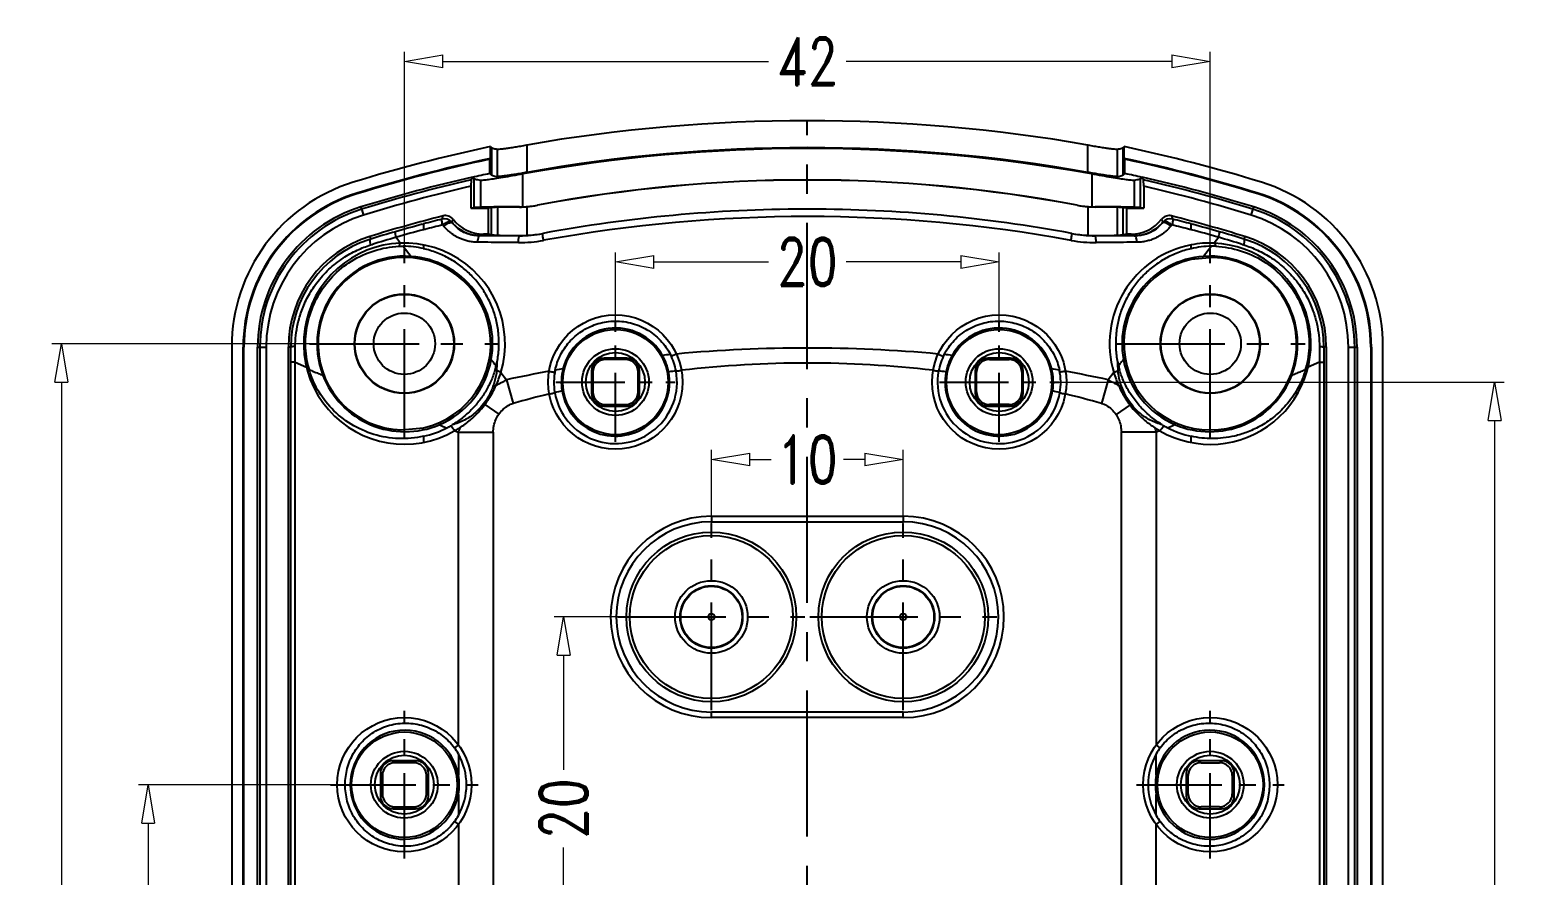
# Model space of a CAD drawing. Header units: millimetres. Extents: x 4688 to 5146, y 1130 to 1448.
# Drawn here: x 4951.2 to 5029.2, y 1354.6 to 1398.7 of the extents above; entities that cross this region are included whole.
import ezdxf

# ---------------------------------------------------------------- set-up
doc = ezdxf.new("R2010")
doc.units = ezdxf.units.MM
doc.header["$MEASUREMENT"] = 0
doc.linetypes.add('CENTER', pattern=[50.8, 31.75, -6.35, 6.35, -6.35])
doc.layers.get('0').update_dxf_attribs({"linetype": 'CONTINUOUS'})
doc.layers.get('Defpoints').update_dxf_attribs({"linetype": 'CONTINUOUS'})
doc.layers.add('dim', color=82, linetype='CONTINUOUS', lineweight=9)
doc.styles.add('ROMAND', font='romand.shx', dxfattribs={"width": 0.75, "bigfont": 'gbcbig.shx'})
doc.dimstyles.new('YanXiu', dxfattribs={"dimtxt": 2.5, "dimasz": 2.2, "dimexe": 1, "dimexo": 0, "dimgap": 0.66, "dimtad": 0, "dimzin": 0, "dimdsep": 46, "dimtxsty": 'ROMAND', "dimblk": 'CLOSEDBLANK', "dimcen": 0, "dimclrd": 3, "dimclre": 3, "dimclrt": 7, "dimadec": 0, "dimazin": 0, "dimtfac": 1, "dimtdec": 4, "dimtofl": 0, "dimtmove": 0, "dimatfit": 3, "dimldrblk": 'CLOSEDBLANK', "dimfxl": 0, "dimtolj": 1, "dimtzin": 0, "dimlwd": 0, "dimlwe": 0, "dimarcsym": 0})

# ---------------------------------------------------------------- blocks, each defined once
blk = doc.blocks.new('_ClosedBlank')
at = {"color": 0, "linetype": 'ByBlock', "lineweight": -2}
for p, q in [((-1, 0.167), (0, 0)), ((-1, 0.167), (-1, -0.167)), ((0, 0), (-1, -0.167))]:
    blk.add_line(p, q, dxfattribs=at)
blk = doc.blocks.new('*D22')
at = {"layer": 'Defpoints', "color": 0}
for p in [(4966.867, 1359.298), (4957.364, 1269.298), (4966.867, 1269.298)]:
    blk.add_point(p, dxfattribs=at)
at = {"layer": 'dim', "color": 3, "lineweight": 5}
for p, q in [((4966.867, 1359.298), (4956.864, 1359.298)), ((4957.364, 1357.298), (4957.364, 1316.316)), ((4957.364, 1271.298), (4957.364, 1312.281)), ((4966.867, 1269.298), (4956.864, 1269.298))]:
    blk.add_line(p, q, dxfattribs=at)
at = {"layer": 'dim', "color": 3, "lineweight": 5, "xscale": 2, "yscale": 2, "zscale": 2}
for p, rotation in [((4957.364, 1359.298), 90), ((4957.364, 1269.298), 270)]:
    blk.add_blockref('_ClosedBlank', p, dxfattribs=dict(at, rotation=rotation))
at = {"layer": 'dim', "color": 7, "insert": (4957.364, 1314.298), "char_height": 2.5, "attachment_point": 5, "rotation": 90, "style": 'ROMAND'}
blk.add_mtext('90', dxfattribs=at)
blk = doc.blocks.new('*D23')
at = {"layer": 'Defpoints', "color": 0}
for p in [(4952.843, 1382.298), (4965.767, 1382.298), (4965.767, 1246.298)]:
    blk.add_point(p, dxfattribs=at)
at = {"layer": 'dim', "color": 3, "lineweight": 5}
for p, q in [((4965.767, 1382.298), (4952.343, 1382.298)), ((4952.843, 1380.298), (4952.843, 1317.075)), ((4952.843, 1248.298), (4952.843, 1311.522)), ((4965.767, 1246.298), (4952.343, 1246.298))]:
    blk.add_line(p, q, dxfattribs=at)
at = {"layer": 'dim', "color": 3, "lineweight": 5, "xscale": 2, "yscale": 2, "zscale": 2}
for p, rotation in [((4952.843, 1382.298), 90), ((4952.843, 1246.298), 270)]:
    blk.add_blockref('_ClosedBlank', p, dxfattribs=dict(at, rotation=rotation))
at = {"layer": 'dim', "color": 7, "insert": (4952.843, 1314.298), "char_height": 2.5, "attachment_point": 5, "rotation": 90, "style": 'ROMAND'}
blk.add_mtext('136', dxfattribs=at)
blk = doc.blocks.new('*D24')
at = {"layer": 'Defpoints', "color": 0}
for p in [(5004.822, 1380.291), (5004.736, 1248.298), (5027.535, 1248.298)]:
    blk.add_point(p, dxfattribs=at)
at = {"layer": 'dim', "color": 3, "lineweight": 5}
for p, q in [((5004.822, 1380.291), (5028.035, 1380.291)), ((5027.535, 1378.291), (5027.535, 1319.304)), ((5027.535, 1250.298), (5027.535, 1309.286)), ((5004.736, 1248.298), (5028.035, 1248.298))]:
    blk.add_line(p, q, dxfattribs=at)
at = {"layer": 'dim', "color": 3, "lineweight": 5, "xscale": 2, "yscale": 2, "zscale": 2}
for p, rotation in [((5027.535, 1380.291), 90), ((5027.535, 1248.298), 270)]:
    blk.add_blockref('_ClosedBlank', p, dxfattribs=dict(at, rotation=rotation))
at = {"layer": 'dim', "color": 7, "insert": (5027.535, 1314.295), "char_height": 2.5, "attachment_point": 5, "rotation": 90, "style": 'ROMAND'}
blk.add_mtext('131.99', dxfattribs=at)
blk = doc.blocks.new('*D26')
at = {"layer": 'Defpoints', "color": 0}
for p in [(4979.017, 1368.048), (4981.85, 1368.048), (4984.638, 1348.048)]:
    blk.add_point(p, dxfattribs=at)
at = {"layer": 'dim', "color": 3, "lineweight": 5}
for p, q in [((4981.85, 1368.048), (4978.518, 1368.048)), ((4979.017, 1366.048), (4979.017, 1360.066)), ((4979.017, 1350.048), (4979.017, 1356.031)), ((4984.638, 1348.048), (4978.518, 1348.048))]:
    blk.add_line(p, q, dxfattribs=at)
at = {"layer": 'dim', "color": 3, "lineweight": 5, "xscale": 2, "yscale": 2, "zscale": 2}
for p, rotation in [((4979.017, 1368.048), 90), ((4979.017, 1348.048), 270)]:
    blk.add_blockref('_ClosedBlank', p, dxfattribs=dict(at, rotation=rotation))
at = {"layer": 'dim', "color": 7, "insert": (4979.017, 1358.048), "char_height": 2.5, "attachment_point": 5, "rotation": 90, "style": 'ROMAND'}
blk.add_mtext('20', dxfattribs=at)
blk = doc.blocks.new('*D27')
at = {"layer": 'Defpoints', "color": 0}
for p in [(4996.717, 1376.261), (4986.717, 1372.916), (4996.717, 1372.916)]:
    blk.add_point(p, dxfattribs=at)
at = {"layer": 'dim', "color": 3, "lineweight": 5}
for p, q in [((4986.717, 1372.916), (4986.717, 1376.761)), ((4988.717, 1376.261), (4989.834, 1376.261)), ((4994.717, 1376.261), (4993.601, 1376.261)), ((4996.717, 1372.916), (4996.717, 1376.761))]:
    blk.add_line(p, q, dxfattribs=at)
at = {"layer": 'dim', "color": 3, "lineweight": 5, "xscale": 2, "yscale": 2, "zscale": 2, "rotation": 180}
blk.add_blockref('_ClosedBlank', (4986.717, 1376.261), dxfattribs=at)
at = {"layer": 'dim', "color": 3, "lineweight": 5, "xscale": 2, "yscale": 2, "zscale": 2}
blk.add_blockref('_ClosedBlank', (4996.717, 1376.261), dxfattribs=at)
at = {"layer": 'dim', "color": 7, "insert": (4991.717, 1376.261), "char_height": 2.5, "attachment_point": 5, "style": 'ROMAND'}
blk.add_mtext('10', dxfattribs=at)
blk = doc.blocks.new('*D28')
at = {"layer": 'Defpoints', "color": 0}
for p in [(5001.716, 1386.562), (4981.719, 1383.398), (5001.716, 1383.398)]:
    blk.add_point(p, dxfattribs=at)
at = {"layer": 'dim', "color": 3, "lineweight": 5}
for p, q in [((4981.719, 1383.398), (4981.719, 1387.062)), ((4983.719, 1386.562), (4989.7, 1386.562)), ((4999.716, 1386.562), (4993.735, 1386.562)), ((5001.716, 1383.398), (5001.716, 1387.062))]:
    blk.add_line(p, q, dxfattribs=at)
at = {"layer": 'dim', "color": 3, "lineweight": 5, "xscale": 2, "yscale": 2, "zscale": 2, "rotation": 180}
blk.add_blockref('_ClosedBlank', (4981.719, 1386.562), dxfattribs=at)
at = {"layer": 'dim', "color": 3, "lineweight": 5, "xscale": 2, "yscale": 2, "zscale": 2}
blk.add_blockref('_ClosedBlank', (5001.716, 1386.562), dxfattribs=at)
at = {"layer": 'dim', "color": 7, "insert": (4991.717, 1386.562), "char_height": 2.5, "attachment_point": 5, "style": 'ROMAND'}
blk.add_mtext('20', dxfattribs=at)
blk = doc.blocks.new('*D29')
at = {"layer": 'Defpoints', "color": 0}
for p in [(5012.717, 1397.024), (4970.717, 1387.248), (5012.717, 1387.248)]:
    blk.add_point(p, dxfattribs=at)
at = {"layer": 'dim', "color": 3, "lineweight": 5}
for p, q in [((4970.717, 1387.248), (4970.717, 1397.523)), ((5012.717, 1387.248), (5012.717, 1397.523)), ((4972.717, 1397.024), (4989.7, 1397.024)), ((5010.717, 1397.024), (4993.735, 1397.024))]:
    blk.add_line(p, q, dxfattribs=at)
at = {"layer": 'dim', "color": 3, "lineweight": 5, "xscale": 2, "yscale": 2, "zscale": 2, "rotation": 180}
blk.add_blockref('_ClosedBlank', (4970.717, 1397.024), dxfattribs=at)
at = {"layer": 'dim', "color": 3, "lineweight": 5, "xscale": 2, "yscale": 2, "zscale": 2}
blk.add_blockref('_ClosedBlank', (5012.717, 1397.024), dxfattribs=at)
at = {"layer": 'dim', "color": 7, "insert": (4991.717, 1397.024), "char_height": 2.5, "attachment_point": 5, "style": 'ROMAND'}
blk.add_mtext('42', dxfattribs=at)

msp = doc.modelspace()

# ---------------------------------------------------------------- linework, layer by layer
at = {"color": 1, "linetype": 'CENTER', "ltscale": 0.24}
msp.add_line((4991.717, 1234.671), (4991.717, 1393.926), dxfattribs=at)
at = {"color": 7, "linetype": 'Continuous'}
for p, q in [((4977.098, 1392.662), (4977.098, 1391.235)), ((5006.336, 1391.235), (5006.336, 1392.662)), ((4975.204, 1391.962), (4975.167, 1391.917)), ((4975.167, 1391.172), (4975.167, 1391.917)), ((4975.204, 1391.962), (4975.204, 1392.576)), ((4975.204, 1392.576), (4975.251, 1392.537)), ((4975.251, 1392.537), (4975.251, 1391.104)), ((4975.577, 1391.017), (4975.577, 1392.449)), ((5007.858, 1392.449), (5007.858, 1391.017)), ((5008.183, 1392.537), (5008.231, 1392.576)), ((5008.183, 1391.104), (5008.183, 1392.537)), ((5008.231, 1391.962), (5008.231, 1392.576)), ((5008.267, 1391.917), (5008.231, 1391.962)), ((5008.267, 1391.172), (5008.267, 1391.917)), ((4975.251, 1391.104), (4975.167, 1391.172)), ((4976.896, 1389.438), (4976.896, 1391.15)), ((5006.539, 1391.15), (5006.539, 1389.438)), ((5008.267, 1391.172), (5008.183, 1391.104)), ((4974.193, 1390.845), (4974.177, 1390.507)), ((4974.177, 1390.507), (4974.177, 1389.359)), ((4974.353, 1389.388), (4974.353, 1390.903)), ((4974.69, 1390.816), (4974.69, 1389.415)), ((5008.745, 1390.816), (5008.745, 1389.415)), ((5009.082, 1389.388), (5009.082, 1390.903)), ((5009.258, 1390.507), (5009.242, 1390.845)), ((5009.258, 1390.507), (5009.258, 1389.359)), ((4968.233, 1390.146), (4968.244, 1390.111)), ((4977.655, 1389.515), (4977.654, 1389.523)), ((5005.779, 1389.515), (5005.781, 1389.523)), ((5015.202, 1390.146), (5015.191, 1390.111)), ((4968.455, 1389.43), (4968.587, 1389.001)), ((4972.68, 1388.798), (4972.736, 1388.966)), ((4974.353, 1389.388), (4974.177, 1389.359)), ((4974.177, 1389.359), (4975.078, 1389.359)), ((4975.251, 1389.388), (4975.078, 1389.359)), ((4975.078, 1389.359), (4975.078, 1388.009)), ((4975.251, 1387.98), (4975.251, 1389.388)), ((4975.577, 1389.413), (4975.577, 1387.955)), ((4976.721, 1389.426), (4976.721, 1389.435)), ((4977.098, 1389.441), (4977.098, 1387.952)), ((5006.336, 1389.441), (5006.336, 1387.952)), ((5006.713, 1389.426), (5006.713, 1389.435)), ((5007.858, 1389.413), (5007.858, 1387.955)), ((5008.183, 1387.98), (5008.183, 1389.388)), ((5008.356, 1389.359), (5008.183, 1389.388)), ((5008.356, 1389.359), (5008.356, 1388.009)), ((5008.356, 1389.359), (5009.258, 1389.359)), ((5009.258, 1389.359), (5009.082, 1389.388)), ((5010.698, 1388.966), (5010.754, 1388.798)), ((5014.847, 1389.001), (5014.98, 1389.43)), ((4971.639, 1388.526), (4971.717, 1388.547)), ((4971.792, 1388.26), (4971.717, 1388.24)), ((4975.078, 1388.009), (4974.838, 1388.009)), ((4975.251, 1387.98), (4975.078, 1388.009)), ((4976.721, 1387.942), (4976.721, 1387.926)), ((4977.929, 1388.051), (4977.931, 1388.038)), ((5005.506, 1388.051), (5005.503, 1388.038)), ((5006.713, 1387.942), (5006.713, 1387.926)), ((5008.356, 1388.009), (5008.183, 1387.98)), ((5008.596, 1388.009), (5008.356, 1388.009)), ((5011.717, 1388.24), (5011.643, 1388.26)), ((5011.717, 1388.547), (5011.795, 1388.526)), ((4968.921, 1387.89), (4968.962, 1387.757)), ((4968.96, 1387.449), (4969.049, 1387.477)), ((4970.281, 1387.849), (4970.328, 1387.863)), ((4970.281, 1387.849), (4970.513, 1387.544)), ((4970.661, 1387.38), (4971.064, 1386.853)), ((4971.717, 1387.452), (4971.717, 1387.254)), ((4976.721, 1387.926), (4974.621, 1387.929)), ((4977.992, 1387.692), (4977.969, 1387.688)), ((5008.814, 1387.929), (5006.713, 1387.926)), ((5011.717, 1387.254), (5011.717, 1387.452)), ((5012.775, 1387.38), (5012.371, 1386.853)), ((5013.155, 1387.849), (5012.922, 1387.544)), ((5013.108, 1387.862), (5013.155, 1387.849)), ((5014.386, 1387.477), (5014.474, 1387.449)), ((5014.514, 1387.89), (5014.472, 1387.757)), ((5012.863, 1386.796), (5011.717, 1386.686)), ((4961.717, 1382.131), (4961.717, 1246.466)), ((4962.317, 1246.475), (4962.317, 1382.122)), ((4962.317, 1382.122), (4962.354, 1382.122)), ((4962.354, 1246.475), (4962.354, 1382.122)), ((4963.067, 1246.475), (4963.067, 1382.122)), ((4963.067, 1382.122), (4963.516, 1382.122)), ((4963.19, 1382.122), (4963.19, 1246.475)), ((4963.516, 1382.122), (4963.516, 1246.475)), ((4964.675, 1246.466), (4964.675, 1382.131)), ((4964.675, 1382.131), (4964.802, 1382.131)), ((4964.803, 1381.328), (4964.802, 1382.131)), ((5018.759, 1382.131), (5018.632, 1382.131)), ((5018.632, 1382.131), (5018.632, 1381.328)), ((5018.759, 1382.131), (5018.759, 1246.466)), ((5019.918, 1246.475), (5019.918, 1382.122)), ((5019.918, 1382.122), (5020.367, 1382.122)), ((5020.245, 1246.475), (5020.245, 1382.122)), ((5020.367, 1382.122), (5020.367, 1246.475)), ((5021.081, 1382.122), (5021.081, 1246.475)), ((5021.117, 1382.122), (5021.081, 1382.122)), ((5021.117, 1382.122), (5021.117, 1246.475)), ((5021.717, 1246.466), (5021.717, 1382.131)), ((4964.803, 1247.269), (4964.803, 1381.328)), ((4965.025, 1381.328), (4964.803, 1381.328)), ((4965.025, 1247.269), (4965.025, 1381.328)), ((4965.025, 1381.328), (4965.611, 1381.076)), ((4965.611, 1381.076), (4965.695, 1381.158)), ((4975.53, 1380.891), (4975.446, 1380.928)), ((4981.132, 1381.548), (4981.204, 1381.476)), ((4982.303, 1381.548), (4981.132, 1381.548)), ((4982.23, 1381.476), (4981.204, 1381.476)), ((4982.303, 1381.548), (4982.23, 1381.476)), ((5001.132, 1381.548), (5001.204, 1381.476)), ((5002.303, 1381.548), (5001.132, 1381.548)), ((5001.204, 1381.476), (5002.23, 1381.476)), ((5002.303, 1381.548), (5002.23, 1381.476)), ((5007.904, 1380.89), (5007.988, 1380.927)), ((5017.823, 1381.076), (5017.74, 1381.158)), ((5018.409, 1381.328), (5017.823, 1381.076)), ((5018.409, 1381.328), (5018.409, 1247.269)), ((5018.409, 1381.328), (5018.632, 1381.328)), ((5018.632, 1381.328), (5018.632, 1247.269)), ((4975.747, 1380.795), (4976.043, 1380.421)), ((4976.043, 1380.421), (4976.388, 1379.186)), ((4980.467, 1380.884), (4980.467, 1379.713)), ((4980.467, 1380.884), (4980.54, 1380.812)), ((4980.54, 1380.812), (4980.54, 1379.785)), ((4982.967, 1380.884), (4982.895, 1380.812)), ((4982.895, 1379.785), (4982.895, 1380.812)), ((4982.967, 1379.713), (4982.967, 1380.884)), ((5000.467, 1380.884), (5000.467, 1379.713)), ((5000.467, 1380.884), (5000.54, 1380.812)), ((5000.54, 1379.785), (5000.54, 1380.812)), ((5002.967, 1380.884), (5002.895, 1380.812)), ((5002.895, 1380.812), (5002.895, 1379.785)), ((5002.967, 1379.713), (5002.967, 1380.884)), ((5007.391, 1380.421), (5007.046, 1379.186)), ((5007.687, 1380.796), (5007.391, 1380.421)), ((4980.467, 1379.713), (4980.54, 1379.785)), ((4982.967, 1379.713), (4982.895, 1379.785)), ((5000.467, 1379.713), (5000.54, 1379.785)), ((5002.967, 1379.713), (5002.895, 1379.785)), ((4974.912, 1379.121), (4975.637, 1378.619)), ((4981.132, 1379.048), (4981.204, 1379.121)), ((4981.132, 1379.048), (4982.303, 1379.048)), ((4981.204, 1379.121), (4982.23, 1379.121)), ((4982.303, 1379.048), (4982.23, 1379.121)), ((5001.132, 1379.048), (5001.204, 1379.121)), ((5001.132, 1379.048), (5002.303, 1379.048)), ((5002.23, 1379.121), (5001.204, 1379.121)), ((5002.303, 1379.048), (5002.23, 1379.121)), ((5008.537, 1379.102), (5007.806, 1378.607)), ((4970.572, 1377.801), (4971.717, 1377.911)), ((4971.717, 1377.47), (4971.717, 1377.145)), ((4973.532, 1361.379), (4973.532, 1377.679)), ((4973.532, 1377.679), (4975.351, 1377.679)), ((4975.351, 1377.678), (4975.351, 1250.918)), ((5008.083, 1250.918), (5008.084, 1377.678)), ((5009.903, 1377.679), (5008.084, 1377.679)), ((5009.903, 1377.679), (5009.903, 1361.379)), ((5011.717, 1377.145), (5011.717, 1377.469)), ((4986.717, 1373.298), (4986.717, 1373.01)), ((4986.717, 1373.298), (4996.717, 1373.298)), ((4996.717, 1373.298), (4996.717, 1373.01)), ((4986.717, 1373.01), (4996.717, 1373.01)), ((4986.717, 1362.798), (4986.717, 1363.087)), ((4996.717, 1363.087), (4986.717, 1363.087)), ((4996.717, 1362.798), (4996.717, 1363.087)), ((4996.717, 1362.798), (4986.717, 1362.798)), ((4973.532, 1361.379), (4973.324, 1361.226)), ((4973.532, 1360.907), (4973.532, 1359.804)), ((5010.11, 1361.226), (5009.903, 1361.379)), ((5009.903, 1359.804), (5009.903, 1360.907)), ((4969.467, 1359.884), (4969.467, 1358.713)), ((4969.467, 1359.884), (4969.57, 1359.781)), ((4970.132, 1360.548), (4970.235, 1360.445)), ((4971.303, 1360.548), (4970.132, 1360.548)), ((4971.2, 1360.445), (4970.235, 1360.445)), ((4971.303, 1360.548), (4971.2, 1360.445)), ((4971.967, 1359.884), (4971.864, 1359.781)), ((4971.967, 1358.713), (4971.967, 1359.884)), ((5011.467, 1359.884), (5011.467, 1358.713)), ((5011.467, 1359.884), (5011.57, 1359.781)), ((5013.303, 1360.548), (5012.132, 1360.548)), ((5012.132, 1360.548), (5012.235, 1360.445)), ((5012.235, 1360.445), (5013.2, 1360.445)), ((5013.303, 1360.548), (5013.2, 1360.445)), ((5013.967, 1359.884), (5013.864, 1359.781)), ((5013.967, 1358.713), (5013.967, 1359.884)), ((4969.57, 1359.781), (4969.57, 1358.816)), ((4971.864, 1358.816), (4971.864, 1359.781)), ((5011.57, 1358.816), (5011.57, 1359.781)), ((5013.864, 1359.781), (5013.864, 1358.816)), ((4969.467, 1358.713), (4969.57, 1358.816)), ((4971.967, 1358.713), (4971.864, 1358.816)), ((4973.532, 1358.792), (4973.532, 1357.69)), ((5009.903, 1357.69), (5009.903, 1358.792)), ((5011.467, 1358.713), (5011.57, 1358.816)), ((5013.967, 1358.713), (5013.864, 1358.816)), ((4970.132, 1358.048), (4970.235, 1358.152)), ((4970.132, 1358.048), (4971.303, 1358.048)), ((4970.235, 1358.152), (4971.2, 1358.152)), ((4971.303, 1358.048), (4971.2, 1358.152)), ((5012.132, 1358.048), (5012.235, 1358.152)), ((5012.132, 1358.048), (5013.303, 1358.048)), ((5013.2, 1358.152), (5012.235, 1358.152)), ((5013.303, 1358.048), (5013.2, 1358.152)), ((4973.324, 1357.371), (4973.532, 1357.218)), ((4973.532, 1357.218), (4973.532, 1271.379)), ((5009.903, 1357.218), (5010.11, 1357.371)), ((5009.903, 1271.379), (5009.903, 1357.218))]:
    msp.add_line(p, q, dxfattribs=at)
at = {"color": 1, "linetype": 'CENTER', "ltscale": 0.18}
for p, q in [((4970.717, 1377.348), (4970.717, 1387.248)), ((5012.717, 1377.348), (5012.717, 1387.248)), ((4965.767, 1382.298), (4975.667, 1382.298)), ((5007.767, 1382.298), (5017.667, 1382.298))]:
    msp.add_line(p, q, dxfattribs=at)
at = {"color": 1, "linetype": 'CENTER', "ltscale": 0.112959}
for p, q in [((4981.719, 1377.185), (4981.719, 1383.398)), ((5001.716, 1377.185), (5001.716, 1383.398)), ((4978.612, 1380.291), (4984.825, 1380.291)), ((4998.609, 1380.291), (5004.822, 1380.291))]:
    msp.add_line(p, q, dxfattribs=at)
at = {"color": 1, "linetype": 'CENTER', "ltscale": 0.176999}
for p, q in [((4986.717, 1363.181), (4986.717, 1372.916)), ((4996.717, 1363.181), (4996.717, 1372.916)), ((4981.85, 1368.048), (4991.585, 1368.048)), ((4991.85, 1368.048), (5001.585, 1368.048))]:
    msp.add_line(p, q, dxfattribs=at)
at = {"color": 1, "linetype": 'CENTER', "ltscale": 0.14}
for p, q in [((4970.717, 1355.448), (4970.717, 1363.148)), ((5012.717, 1355.448), (5012.717, 1363.148)), ((4966.867, 1359.298), (4974.567, 1359.298)), ((5008.867, 1359.298), (5016.567, 1359.298))]:
    msp.add_line(p, q, dxfattribs=at)
at = {"color": 7, "linetype": 'Continuous'}
for centre, radius in [((4970.717, 1382.298), 2.6), ((4970.717, 1382.298), 2.574), ((5012.717, 1382.298), 2.6), ((5012.717, 1382.298), 2.574), ((4970.717, 1382.298), 1.6), ((4981.717, 1380.298), 3.5), ((5001.717, 1380.299), 3.5), ((5012.717, 1382.298), 1.6), ((4981.717, 1380.298), 2.744), ((5001.717, 1380.298), 2.744), ((4981.717, 1380.298), 1.741), ((4981.717, 1380.298), 1.539), ((5001.717, 1380.298), 1.741), ((5001.717, 1380.298), 1.539), ((4986.717, 1368.048), 4.425), ((4996.717, 1368.048), 4.425), ((4986.717, 1368.048), 4.25), ((4996.717, 1368.048), 4.25), ((4986.717, 1368.048), 1.891), ((4986.717, 1368.048), 1.63), ((4986.717, 1368.048), 1.6), ((4996.717, 1368.048), 1.891), ((4996.717, 1368.048), 1.63), ((4996.717, 1368.048), 1.6), ((4986.717, 1368.048), 0.172), ((4996.717, 1368.048), 0.172), ((4970.717, 1359.298), 3.5), ((5012.717, 1359.298), 3.5), ((4970.717, 1359.298), 2.75), ((5012.717, 1359.298), 2.75), ((4970.717, 1359.298), 1.741), ((4970.717, 1359.298), 1.539), ((5012.717, 1359.298), 1.741), ((5012.717, 1359.298), 1.539)]:
    msp.add_circle(centre, radius, dxfattribs=at)
for centre, radius, start, end in [((4991.717, 1308.8), 85.126, 80.11124, 99.88876), ((4991.717, 1314.298), 80, 101.91245, 107.21133), ((4991.717, 1314.298), 79.4, 102.0038, 107.20399), ((4991.717, 1314.298), 79.363, 102.03651, 107.20399), ((4991.717, 1309.085), 83.392, 79.7622, 100.2378), ((4991.717, 1309), 83.524, 79.91963, 100.08037), ((4991.717, 1314.298), 80, 72.78867, 78.08755), ((4991.717, 1314.298), 79.4, 72.79601, 77.9962), ((4991.717, 1314.298), 79.363, 72.79601, 77.96349), ((4991.717, 1314.298), 78.635, 102.14973, 102.82104), ((4991.717, 1314.298), 78.635, 77.17896, 77.85027), ((4970.702, 1382.133), 8.985, 107.1977, 180.01363), ((4991.717, 1314.298), 78.65, 102.82104, 107.20399), ((4991.717, 1314.298), 78.527, 102.89509, 107.20399), ((4991.717, 1314.298), 78.201, 102.96158, 107.20399), ((4991.717, 1315.069), 75.771, 79.30352, 100.69648), ((4991.717, 1315.079), 75.753, 79.30202, 100.69798), ((4991.717, 1314.298), 78.65, 72.79601, 77.17896), ((4991.717, 1314.298), 78.527, 72.79601, 77.10491), ((4991.717, 1314.298), 78.201, 72.79601, 77.03842), ((5012.732, 1382.133), 8.985, 359.98637, 72.8023), ((4970.717, 1382.122), 8.4, 107.20399, 180), ((4970.717, 1382.122), 8.363, 107.20399, 180), ((4976.711, 1394.513), 5.078, 272.08218, 280.69674), ((4976.711, 1394.513), 5.086, 274.36477, 280.6983), ((5006.723, 1394.513), 5.086, 259.30169, 265.63524), ((5006.723, 1394.513), 5.078, 259.30324, 267.91784), ((5012.717, 1382.122), 8.363, 0, 72.79601), ((5012.717, 1382.122), 8.4, 0, 72.79601), ((4970.717, 1382.122), 7.65, 107.20399, 180), ((4970.717, 1382.122), 7.527, 107.20399, 180), ((4970.717, 1382.122), 7.201, 107.20399, 180), ((4991.717, 1314.298), 77.042, 104.26287, 107.21133), ((4991.71, 1313.759), 77.414, 104.23033, 104.96695), ((4972.804, 1388.313), 0.5, 40.4403, 104.32193), ((4972.86, 1388.481), 0.5, 37.67716, 104.26384), ((4954.01, 1397.813), 21.257, 334.4269, 334.87079), ((4974.838, 1390.009), 2, 217.67979, 270.00185), ((4976.701, 1394.647), 5.221, 270.22532, 274.36223), ((4976.708, 1394.597), 5.162, 270.14854, 272.08201), ((4991.717, 1313.531), 75.785, 90.10643, 100.48295), ((4991.717, 1312.193), 76.736, 79.67876, 100.30386), ((4991.717, 1313.57), 75.746, 89.91405, 90.10636), ((4991.717, 1313.531), 75.785, 79.51705, 89.91397), ((5006.733, 1394.644), 5.217, 265.63647, 269.77599), ((5006.726, 1394.596), 5.161, 267.9179, 269.85155), ((5008.596, 1390.009), 2, 269.99817, 322.32021), ((5010.575, 1388.481), 0.5, 75.73622, 142.32278), ((5029.397, 1397.801), 21.227, 205.12887, 205.57337), ((5010.63, 1388.313), 0.5, 75.67805, 139.55972), ((4991.717, 1314.298), 77.042, 72.78867, 75.73713), ((4991.724, 1313.758), 77.415, 75.03303, 75.76964), ((5012.717, 1382.122), 7.201, 0, 72.79601), ((5012.717, 1382.122), 7.527, 0, 72.79601), ((5012.717, 1382.122), 7.65, 0, 72.79601), ((4993.771, 1306.612), 84.852, 106.09215, 107.00006), ((4991.705, 1313.778), 77.395, 105.02655, 106.09339), ((4991.307, 1313.425), 77.338, 104.67304, 105.73971), ((4991.516, 1312.648), 78.142, 103.92637, 104.62081), ((4974.668, 1390.138), 2.558, 220.02826, 221.90262), ((4973.504, 1387.535), 1.161, 118.30813, 129.58297), ((4974.707, 1389.909), 1.983, 219.87837, 221.78291), ((4974.707, 1389.934), 2, 222.31434, 269.99094), ((4971.733, 1393.33), 6.161, 298.85482, 300.26411), ((4976.729, 1394.486), 6.559, 269.93022, 280.55866), ((4976.746, 1394.297), 6.355, 269.77593, 273.17255), ((4976.735, 1394.503), 6.562, 273.17137, 280.48275), ((5006.705, 1394.486), 6.559, 259.44136, 270.06981), ((5006.699, 1394.503), 6.562, 259.51722, 266.82865), ((5006.688, 1394.292), 6.35, 266.82618, 270.22535), ((5011.701, 1393.33), 6.161, 239.73589, 241.14516), ((5008.728, 1389.934), 2, 270.01002, 317.68495), ((5008.728, 1389.909), 1.983, 318.21735, 320.12164), ((5009.93, 1387.535), 1.161, 50.41792, 61.69256), ((5008.767, 1390.137), 2.557, 318.09758, 319.9726), ((4991.902, 1312.586), 78.206, 75.37935, 76.07322), ((4992.14, 1313.471), 77.29, 74.25879, 75.32712), ((4991.729, 1313.778), 77.394, 73.90558, 74.97342), ((4989.734, 1306.848), 84.607, 72.99863, 73.90826), ((4970.704, 1382.132), 6.028, 107.20383, 180.0075), ((4970.682, 1382.134), 5.879, 108.09066, 180.03566), ((4970.718, 1382.302), 5.246, 343.36361, 300.11142), ((4970.688, 1382.117), 5.898, 107.01899, 108.10197), ((4996.566, 1298.732), 92.913, 106.43325, 107.22719), ((4970.601, 1382.383), 4.998, 77.09224, 89.3151), ((4976.708, 1394.613), 7.04, 269.61124, 280.32066), ((5006.727, 1394.613), 7.04, 259.67943, 270.38883), ((5012.717, 1382.298), 5.25, 100.98068, 196.62563), ((5012.715, 1382.293), 5.244, 239.88304, 87.75739), ((5012.716, 1382.311), 5.238, 87.72911, 100.99552), ((5012.831, 1382.397), 4.983, 90.64423, 102.91632), ((5012.843, 1381.662), 5.718, 88.39972, 90.67881), ((4987.399, 1300.485), 91.082, 72.76472, 73.57377), ((5012.747, 1382.119), 5.896, 71.89844, 72.98168), ((5012.731, 1382.132), 6.028, 359.9925, 72.79617), ((5012.753, 1382.134), 5.879, 359.96505, 71.90897), ((4970.737, 1382.293), 4.572, 85.88668, 201.14614), ((4970.717, 1382.298), 4.5, 282.83959, 268.14823), ((4970.736, 1382.282), 4.583, 349.74762, 85.87099), ((5012.699, 1382.282), 4.583, 94.11176, 190.24364), ((5012.717, 1382.298), 4.5, 102.83959, 88.14823), ((5012.698, 1382.293), 4.572, 338.85385, 94.09621), ((4981.719, 1380.291), 2.824, 29.69308, 165.78057), ((5001.716, 1380.291), 2.824, 14.22, 150.30771), ((4629.192, 1384.136), 335.845, 359.52095, 359.66158), ((4991.766, 1319.791), 62.359, 96.61379, 96.99434), ((4981.842, 1380.316), 3.086, 10.47784, 27.2988), ((4991.717, 1306.704), 75.366, 84.80821, 95.1917), ((5001.579, 1380.319), 3.071, 152.63739, 169.53919), ((4991.659, 1319.71), 62.44, 83.00585, 83.3855), ((5354.673, 1384.139), 336.275, 180.33846, 180.47892), ((4970.764, 1382.409), 5.222, 193.86139, 196.23054), ((4970.748, 1382.277), 4.57, 293.02457, 349.78009), ((5017.505, 1414.605), 53.703, 218.10265, 218.32423), ((4936.549, 1350.618), 49.487, 38.08023, 38.32034), ((4968.692, 1382.818), 7.014, 344.36377, 346.15656), ((4970.54, 1382.363), 5.11, 346.15023, 348.68477), ((4971.081, 1381.326), 4.47, 354.41288, 0.44059), ((4981.58, 1380.27), 3.071, 167.87289, 189.80907), ((4991.574, 1307.46), 74.596, 99.71924, 100.03401), ((4981.7, 1380.296), 2.804, 165.77725, 189.44593), ((4981.734, 1380.302), 2.806, 10.82009, 29.66732), ((4991.717, 1324.374), 56.915, 83.38737, 96.61238), ((5001.7, 1380.302), 2.805, 150.33222, 169.18203), ((4991.92, 1307.804), 74.247, 79.96473, 80.28131), ((5001.735, 1380.296), 2.805, 350.55478, 14.22221), ((5001.853, 1380.27), 3.073, 350.19401, 12.11162), ((5012.861, 1382.356), 5.076, 191.31177, 193.86671), ((5012.353, 1381.326), 4.47, 179.56011, 185.60189), ((4969.339, 1411.515), 49.114, 321.79495, 322.03701), ((5014.866, 1382.851), 7.142, 193.86418, 195.62817), ((5044.117, 1353.175), 45.73, 141.78037, 142.04133), ((5012.687, 1382.277), 4.57, 190.21385, 246.97274), ((5012.734, 1382.393), 5.156, 343.73856, 346.13862), ((4970.746, 1382.285), 4.578, 201.04814, 293.00985), ((4970.731, 1382.294), 5.235, 335.38482, 343.36374), ((4991.439, 1308.214), 73.83, 100.28095, 102.03649), ((4981.717, 1380.298), 3.211, 189.89659, 10.37247), ((4981.717, 1380.298), 2.822, 189.44613, 10.81771), ((4991.701, 1324.868), 56.423, 96.94741, 97.34303), ((5001.717, 1380.298), 3.211, 169.62813, 350.10372), ((4991.716, 1324.74), 56.552, 82.65637, 83.05108), ((5001.717, 1380.298), 2.822, 169.18312, 350.55436), ((4991.894, 1307.697), 74.356, 77.97028, 79.71307), ((5012.7, 1382.292), 5.231, 196.63217, 204.6192), ((5012.689, 1382.285), 4.578, 246.99015, 338.95186), ((4991.465, 1325.373), 55.886, 103.65479, 105.6517), ((4991.542, 1325.061), 56.207, 102.96307, 103.36022), ((4991.908, 1325.128), 56.138, 76.63856, 77.03621), ((4991.936, 1325.25), 56.013, 74.34949, 76.34159), ((4970.624, 1382.4), 5.05, 282.51463, 297.12967), ((4969.936, 1383.735), 6.553, 297.1591, 299.19693), ((4970.574, 1382.37), 5.051, 300.42781, 301.3884), ((4970.736, 1382.265), 5.211, 300.11447, 303.47293), ((4977.629, 1376.457), 4.276, 160.01637, 163.38956), ((5012.71, 1382.284), 5.233, 236.53909, 239.87764), ((5012.858, 1382.367), 5.047, 238.61066, 239.57212), ((5013.53, 1383.79), 6.615, 240.79454, 242.81259), ((5012.812, 1382.405), 5.055, 242.88256, 257.51098), ((4986.717, 1368.048), 5.25, 90, 270), ((4996.717, 1368.048), 5.25, 270, 90), ((4986.717, 1368.048), 4.961, 90, 270), ((4996.717, 1368.048), 4.961, 270, 90), ((4970.736, 1359.302), 2.841, 10.1913, 180.06751), ((5012.699, 1359.302), 2.841, 359.93249, 169.80869), ((4970.869, 1359.4), 3.059, 29.51618, 36.64497), ((4970.684, 1359.298), 3.27, 330.53926, 29.46087), ((5012.75, 1359.298), 3.27, 150.53926, 209.46087), ((5012.554, 1359.407), 3.046, 143.34028, 150.49979), ((4970.736, 1359.295), 2.841, 179.93249, 349.8087), ((4970.73, 1359.298), 2.847, 349.7634, 10.2366), ((5012.705, 1359.298), 2.847, 169.7634, 190.2366), ((5012.699, 1359.295), 2.841, 190.19131, 0.06751), ((4970.88, 1359.19), 3.046, 323.34028, 330.49978), ((5012.565, 1359.197), 3.059, 209.51619, 216.64497)]:
    msp.add_arc(centre, radius, start, end, dxfattribs=at)
for centre, major_axis, ratio, start_param, end_param in [((5000.217, 1389.377), (25.9, 0), 0.008727, 2.971826, 3.089233), ((4977.548, 1389.411), (2.9, 0), 0.008727, 1.859762, 2.971826), ((5000.217, 1389.377), (25, 0), 0.008727, 2.971826, 3.089233), ((4977.548, 1389.411), (2, 0), 0.008727, 1.996754, 2.971826), ((5005.887, 1389.411), (2.9, 0), 0.008727, 0.169767, 1.281831), ((5005.887, 1389.411), (2, 0), 0.008727, 0.169767, 1.144839), ((4983.217, 1389.377), (25, 0), 0.008727, 0.05236, 0.169767), ((4983.217, 1389.377), (25.9, 0), 0.008727, 0.05236, 0.169767), ((5000.217, 1387.992), (25, 0), 0.008727, -3.089233, -2.971826), ((4977.548, 1387.958), (2, 0), 0.008727, -2.971826, -1.996754), ((5005.887, 1387.958), (2, 0), 0.008727, -1.144839, -0.169767), ((4983.217, 1387.992), (25, 0), 0.008727, -0.169767, -0.05236), ((4981.132, 1380.884), (-0.47, 0.47), 0.999695, -0.785246, 0.785246), ((4981.204, 1380.811), (-0.47, 0.47), 0.999695, -0.785246, 0.785246), ((4982.23, 1380.811), (0.47, 0.47), 0.999695, -0.785246, 0.785246), ((4982.303, 1380.884), (0.47, 0.47), 0.999695, -0.785246, 0.785246), ((5001.132, 1380.884), (-0.47, 0.47), 0.999695, -0.785246, 0.785246), ((5001.204, 1380.811), (-0.47, 0.47), 0.999695, -0.785246, 0.785246), ((5002.23, 1380.811), (0.47, 0.47), 0.999695, -0.785246, 0.785246), ((5002.303, 1380.884), (0.47, 0.47), 0.999695, -0.785246, 0.785246), ((4981.132, 1379.713), (0.47, 0.47), 0.999695, 2.356347, 3.926839), ((4981.204, 1379.786), (0.47, 0.47), 0.999695, 2.356347, 3.926839), ((4982.23, 1379.786), (0.47, -0.47), 0.999695, -0.785246, 0.785246), ((4982.303, 1379.713), (0.47, -0.47), 0.999695, -0.785246, 0.785246), ((5001.132, 1379.713), (0.47, 0.47), 0.999695, 2.356347, 3.926839), ((5001.204, 1379.786), (0.47, 0.47), 0.999695, 2.356347, 3.926839), ((5002.23, 1379.786), (0.47, -0.47), 0.999695, -0.785246, 0.785246), ((5002.303, 1379.713), (0.47, -0.47), 0.999695, -0.785246, 0.785246), ((4970.132, 1359.884), (0.47, -0.47), 0.999695, 2.356347, 3.926839), ((4970.235, 1359.781), (0.47, -0.47), 0.999695, 2.356347, 3.926839), ((4971.199, 1359.781), (0.47, 0.47), 0.999695, -0.785246, 0.785246), ((4971.303, 1359.884), (0.47, 0.47), 0.999695, -0.785246, 0.785246), ((5012.132, 1359.884), (0.47, -0.47), 0.999695, 2.356347, 3.926839), ((5012.235, 1359.781), (0.47, -0.47), 0.999695, 2.356347, 3.926839), ((5013.199, 1359.781), (0.47, 0.47), 0.999695, -0.785246, 0.785246), ((5013.303, 1359.884), (0.47, 0.47), 0.999695, -0.785246, 0.785246), ((4970.132, 1358.713), (0.47, 0.47), 0.999695, -3.926839, -2.356347), ((4970.235, 1358.816), (0.47, 0.47), 0.999695, -3.926839, -2.356347), ((4971.199, 1358.816), (0.47, -0.47), 0.999695, -0.785246, 0.785246), ((4971.303, 1358.713), (0.47, -0.47), 0.999695, -0.785246, 0.785246), ((5012.132, 1358.713), (0.47, 0.47), 0.999695, -3.926839, -2.356347), ((5012.235, 1358.816), (0.47, 0.47), 0.999695, -3.926839, -2.356347), ((5013.199, 1358.816), (0.47, -0.47), 0.999695, -0.785246, 0.785246), ((5013.303, 1358.713), (0.47, -0.47), 0.999695, -0.785246, 0.785246)]:
    msp.add_ellipse(centre, major_axis=major_axis, ratio=ratio, start_param=start_param, end_param=end_param, dxfattribs=at)
for points, start_tangent, end_tangent in [([(4975.577, 1392.449), (4975.661, 1392.449), (4975.799, 1392.461), (4975.986, 1392.483), (4976.217, 1392.516), (4976.484, 1392.558), (4976.78, 1392.607), (4977.098, 1392.662)], (0.994465, -0.105068), (0.985155, 0.171664)), ([(5006.336, 1392.662), (5006.655, 1392.607), (5006.952, 1392.558), (5007.219, 1392.516), (5007.45, 1392.483), (5007.636, 1392.46), (5007.773, 1392.449), (5007.858, 1392.449)], (0.985155, -0.171664), (0.994465, 0.105068)), ([(4975.251, 1392.537), (4975.322, 1392.499)], (0.776513, -0.630101), (0.937417, -0.348209)), ([(4975.322, 1392.499), (4975.43, 1392.47), (4975.577, 1392.449)], (0.937417, -0.348209), (0.994465, -0.105068)), ([(5007.858, 1392.449), (5008.004, 1392.47), (5008.113, 1392.499), (5008.183, 1392.537)], (0.994465, 0.105068), (0.776513, 0.630101)), ([(4976.896, 1391.15), (4976.352, 1391.053), (4975.859, 1390.967), (4975.432, 1390.898), (4975.088, 1390.848), (4974.837, 1390.82), (4974.69, 1390.816)], (-0.98409, -0.177669), (-0.995914, 0.09031)), ([(4975.251, 1391.104), (4975.322, 1391.067), (4975.43, 1391.038), (4975.577, 1391.017)], (0.777695, -0.628641), (0.994834, -0.101511)), ([(4977.098, 1391.235), (4976.779, 1391.179), (4976.482, 1391.129), (4976.215, 1391.087), (4975.985, 1391.053), (4975.798, 1391.029), (4975.661, 1391.017), (4975.577, 1391.017)], (-0.984575, -0.174961), (-0.994834, 0.101511)), ([(5007.858, 1391.017), (5007.773, 1391.017), (5007.635, 1391.029), (5007.448, 1391.053), (5007.217, 1391.087), (5006.95, 1391.13), (5006.654, 1391.179), (5006.336, 1391.235)], (-0.994834, -0.101511), (-0.984575, 0.174961)), ([(5008.745, 1390.816), (5008.597, 1390.82), (5008.347, 1390.848), (5008.002, 1390.898), (5007.576, 1390.967), (5007.082, 1391.053), (5006.539, 1391.15)], (-0.995914, -0.09031), (-0.98409, 0.177669)), ([(5007.858, 1391.017), (5008.004, 1391.038), (5008.113, 1391.067), (5008.183, 1391.104)], (0.994834, 0.101511), (0.777695, 0.628641)), ([(4974.265, 1390.98), (4974.241, 1390.94), (4974.217, 1390.893), (4974.193, 1390.845)], (-0.458247, -0.888825), (-0.457894, -0.889007)), ([(4974.265, 1390.98), (4974.309, 1390.938), (4974.353, 1390.903)], (0.781642, -0.623727), (0.781367, -0.624072)), ([(4974.69, 1390.816), (4974.538, 1390.836), (4974.426, 1390.865), (4974.353, 1390.903)], (-0.995914, 0.09031), (-0.781367, 0.624072)), ([(5009.082, 1390.903), (5009.009, 1390.865), (5008.896, 1390.836), (5008.745, 1390.816)], (-0.781367, -0.624072), (-0.995914, -0.09031)), ([(5009.082, 1390.903), (5009.125, 1390.938), (5009.169, 1390.98)], (0.781367, 0.624072), (0.781642, 0.623727)), ([(5009.242, 1390.845), (5009.217, 1390.893), (5009.193, 1390.94), (5009.169, 1390.98)], (-0.457894, 0.889007), (-0.458247, 0.888825)), ([(4972.709, 1388.493), (4972.681, 1388.648), (4972.671, 1388.755), (4972.68, 1388.798)], (-0.202376, 0.979308), (0.914804, 0.403898)), ([(5010.754, 1388.798), (5010.763, 1388.755), (5010.753, 1388.648), (5010.725, 1388.493)], (0.914791, -0.403928), (-0.202385, -0.979306)), ([(4970.281, 1387.849), (4970.252, 1387.997), (4970.241, 1388.098), (4970.251, 1388.14)], (-0.224208, 0.974541), (0.90729, 0.420505)), ([(4971.717, 1388.547), (4971.717, 1388.508), (4971.717, 1388.401), (4971.717, 1388.24)], (0.074589, -0.997214), (-0.005563, -0.999985)), ([(4972.709, 1388.493), (4972.905, 1388.616), (4973.077, 1388.669), (4973.185, 1388.638)], (0.751562, 0.659662), (0.684314, -0.729188)), ([(4974.545, 1387.589), (4974.274, 1387.606), (4974.031, 1387.648), (4973.815, 1387.708), (4973.626, 1387.781), (4973.46, 1387.861), (4973.316, 1387.946), (4973.189, 1388.034), (4973.079, 1388.121), (4972.984, 1388.204), (4972.902, 1388.284), (4972.829, 1388.359), (4972.764, 1388.43)], (-0.999972, 0.007541), (-0.667838, 0.744307)), ([(4972.953, 1388.557), (4973.121, 1388.614), (4973.228, 1388.588)], (0.880188, 0.474626), (0.703111, -0.711081)), ([(4974.621, 1387.929), (4974.404, 1387.941), (4974.209, 1387.973), (4974.038, 1388.02), (4973.888, 1388.076), (4973.758, 1388.139), (4973.645, 1388.206), (4973.548, 1388.275), (4973.465, 1388.344), (4973.394, 1388.41), (4973.332, 1388.472), (4973.278, 1388.532), (4973.228, 1388.588)], (-0.999999, 0.001169), (-0.662092, 0.749423)), ([(4974.706, 1387.934), (4974.695, 1387.933), (4974.667, 1387.931), (4974.621, 1387.929)], (-0.874688, -0.484686), (-0.999518, -0.031054)), ([(4977.969, 1387.688), (4977.941, 1387.867), (4977.928, 1387.991), (4977.931, 1388.038)], (-0.165417, 0.986224), (0.944795, 0.327662)), ([(5005.466, 1387.688), (5005.493, 1387.867), (5005.506, 1387.991), (5005.503, 1388.038)], (0.165412, 0.986225), (-0.944803, 0.327638)), ([(5008.728, 1387.934), (5008.74, 1387.933), (5008.768, 1387.931), (5008.814, 1387.929)], (0.874635, -0.484783), (0.999518, -0.031053)), ([(5010.153, 1388.528), (5010.092, 1388.462), (5010.022, 1388.392), (5009.94, 1388.318), (5009.843, 1388.243), (5009.729, 1388.169), (5009.594, 1388.098), (5009.437, 1388.034), (5009.256, 1387.98), (5009.048, 1387.943), (5008.814, 1387.929)], (-0.669778, -0.742562), (-0.999999, -0.001166)), ([(5010.67, 1388.43), (5010.601, 1388.354), (5010.52, 1388.271), (5010.426, 1388.182), (5010.317, 1388.089), (5010.189, 1387.993), (5010.041, 1387.899), (5009.869, 1387.808), (5009.67, 1387.726), (5009.442, 1387.657), (5009.182, 1387.609), (5008.889, 1387.589)], (-0.667853, -0.744294), (-0.999972, -0.00753)), ([(5010.207, 1388.588), (5010.153, 1388.528)], (-0.662096, -0.749419), (-0.669778, -0.742562)), ([(5010.481, 1388.557), (5010.314, 1388.614), (5010.207, 1388.588)], (-0.880194, 0.474614), (-0.703157, -0.711035)), ([(5010.725, 1388.493), (5010.53, 1388.616), (5010.358, 1388.669), (5010.25, 1388.638)], (-0.751567, 0.659657), (-0.684314, -0.729187)), ([(5011.717, 1388.24), (5011.717, 1388.401), (5011.717, 1388.508), (5011.717, 1388.547)], (-0.005558, 0.999985), (0.07439, 0.997229)), ([(5013.155, 1387.849), (5013.184, 1387.996), (5013.195, 1388.098), (5013.185, 1388.139)], (0.224151, 0.974554), (-0.910285, 0.413983)), ([(4965.031, 1382.152), (4965.064, 1382.724), (4965.168, 1383.349), (4965.367, 1384.023), (4965.684, 1384.735), (4966.149, 1385.466), (4966.788, 1386.179), (4967.52, 1386.762), (4968.259, 1387.178), (4968.96, 1387.449)], (0.006009, 0.999982), (0.95475, 0.29741)), ([(4965.695, 1381.158), (4965.566, 1382.385), (4965.745, 1383.626), (4966.22, 1384.782), (4966.978, 1385.805), (4967.963, 1386.607), (4969.142, 1387.149), (4970.432, 1387.378)], (-0.224333, 0.974513), (0.998813, 0.048719)), ([(4968.96, 1387.449), (4968.937, 1387.602), (4968.937, 1387.709), (4968.962, 1387.757)], (-0.202331, 0.979317), (0.927483, 0.373865)), ([(4970.513, 1387.545), (4970.464, 1387.488), (4970.453, 1387.433), (4970.432, 1387.378)], (-0.770875, -0.636986), (-0.410526, -0.911849)), ([(4970.432, 1387.378), (4970.508, 1387.38), (4970.584, 1387.38), (4970.66, 1387.38)], (0.999609, 0.027947), (0.999928, -0.011962)), ([(4975.551, 1381.361), (4975.64, 1382.059), (4975.629, 1382.765), (4975.521, 1383.456), (4975.319, 1384.121), (4975.029, 1384.75), (4974.654, 1385.336), (4974.197, 1385.869), (4973.665, 1386.339), (4973.067, 1386.733), (4972.413, 1387.041), (4971.717, 1387.254)], (0.196128, 0.980578), (-0.974744, 0.223323)), ([(4974.545, 1387.589), (4974.562, 1387.765), (4974.589, 1387.886), (4974.621, 1387.929)], (0.055142, 0.998479), (0.998562, 0.053606)), ([(4976.66, 1387.574), (4975.946, 1387.579), (4975.241, 1387.584), (4974.545, 1387.589)], (-0.999978, 0.006672), (-0.999972, 0.007532)), ([(4976.66, 1387.574), (4976.673, 1387.756), (4976.695, 1387.881), (4976.721, 1387.926)], (0.041041, 0.999157), (0.997777, 0.066642)), ([(5006.775, 1387.574), (5006.761, 1387.756), (5006.739, 1387.881), (5006.713, 1387.926)], (-0.041049, 0.999157), (-0.997778, 0.06663)), ([(5008.889, 1387.589), (5008.193, 1387.584), (5007.489, 1387.579), (5006.775, 1387.574)], (-0.999972, -0.007532), (-0.999978, -0.006673)), ([(5011.717, 1387.254), (5011.027, 1387.043), (5010.377, 1386.738), (5009.778, 1386.346), (5009.241, 1385.873), (5008.78, 1385.335), (5008.402, 1384.744), (5008.111, 1384.111), (5007.911, 1383.446), (5007.805, 1382.759), (5007.795, 1382.056), (5007.883, 1381.36)], (-0.974742, -0.223333), (0.196163, -0.980571)), ([(5008.889, 1387.589), (5008.872, 1387.765), (5008.846, 1387.886), (5008.814, 1387.929)], (-0.055144, 0.998478), (-0.998557, 0.053708)), ([(5012.924, 1387.544), (5012.971, 1387.488), (5012.982, 1387.433), (5013.003, 1387.378)], (0.752824, -0.658222), (0.40979, -0.91218)), ([(5013.003, 1387.378), (5014.293, 1387.149), (5015.471, 1386.607), (5016.456, 1385.805), (5017.215, 1384.782), (5017.69, 1383.626), (5017.868, 1382.385), (5017.74, 1381.158)], (0.998812, -0.048734), (-0.224333, -0.974513)), ([(5014.474, 1387.449), (5014.498, 1387.602), (5014.497, 1387.709), (5014.472, 1387.757)], (0.202328, 0.979318), (-0.927474, 0.373887)), ([(5014.474, 1387.449), (5015.175, 1387.178), (5015.91, 1386.765), (5016.638, 1386.188), (5017.28, 1385.474), (5017.749, 1384.736), (5018.068, 1384.021), (5018.266, 1383.348), (5018.371, 1382.725), (5018.404, 1382.152)], (0.954754, -0.297398), (0.006003, -0.999982)), ([(4978.577, 1380.915), (4978.848, 1381.697), (4979.312, 1382.385), (4979.941, 1382.935), (4980.717, 1383.313), (4981.582, 1383.474), (4982.495, 1383.385), (4983.341, 1383.044), (4984.065, 1382.469), (4984.584, 1381.731)], (0.202869, 0.979206), (0.452929, -0.891547)), ([(4998.851, 1381.731), (4999.369, 1382.468), (5000.089, 1383.042), (5000.933, 1383.384), (5001.844, 1383.475), (5002.71, 1383.316), (5003.489, 1382.938), (5004.121, 1382.386), (5004.587, 1381.697), (5004.858, 1380.915)], (0.452858, 0.891583), (0.202868, -0.979206)), ([(4965.031, 1382.152), (4964.911, 1382.146), (4964.832, 1382.139), (4964.802, 1382.131)], (-0.999424, -0.03395), (-0.322334, -0.946626)), ([(4984.897, 1381.76), (4984.853, 1381.74), (4984.807, 1381.719), (4984.762, 1381.698), (4984.715, 1381.676), (4984.664, 1381.653), (4984.584, 1381.731)], (-0.908634, -0.417593), (-0.604357, 0.796714)), ([(4998.537, 1381.76), (4998.581, 1381.74), (4998.627, 1381.719), (4998.673, 1381.698), (4998.719, 1381.676), (4998.771, 1381.653), (4998.851, 1381.731)], (0.908637, -0.417586), (0.606012, 0.795456)), ([(5018.404, 1382.152), (5018.524, 1382.146), (5018.603, 1382.139), (5018.632, 1382.131)], (0.999424, -0.03395), (0.322313, -0.946633)), ([(4971.718, 1377.47), (4970.422, 1377.352), (4969.127, 1377.569), (4967.937, 1378.104), (4966.935, 1378.911), (4966.196, 1379.9), (4965.751, 1380.949)], (-0.976215, -0.216804), (-0.279584, 0.960121)), ([(4965.751, 1380.949), (4965.989, 1380.848), (4966.23, 1380.745), (4966.472, 1380.643)], (0.920326, -0.391153), (0.920089, -0.39171)), ([(4975.446, 1380.928), (4975.343, 1380.627), (4975.224, 1380.337), (4975.089, 1380.058), (4974.939, 1379.792), (4974.774, 1379.537), (4974.595, 1379.294), (4974.401, 1379.061), (4974.195, 1378.841), (4973.978, 1378.634), (4973.744, 1378.436), (4973.488, 1378.245), (4973.205, 1378.059)], (-0.296614, -0.954997), (-0.853661, -0.520829)), ([(4978.262, 1380.858), (4978.31, 1380.851), (4978.361, 1380.842), (4978.411, 1380.834), (4978.462, 1380.826), (4978.519, 1380.817), (4978.577, 1380.915)], (0.987123, -0.159962), (0.38198, 0.924171)), ([(5005.172, 1380.858), (5005.124, 1380.851), (5005.073, 1380.842), (5005.024, 1380.834), (5004.972, 1380.826), (5004.916, 1380.817), (5004.858, 1380.915)], (-0.987122, -0.159969), (-0.380501, 0.924781)), ([(5010.23, 1378.059), (5009.788, 1378.36), (5009.431, 1378.657), (5009.141, 1378.942), (5008.9, 1379.218), (5008.694, 1379.489), (5008.515, 1379.761), (5008.355, 1380.039), (5008.214, 1380.329), (5008.092, 1380.625), (5007.988, 1380.927)], (-0.85367, 0.520814), (-0.296759, 0.954952)), ([(5017.684, 1380.949), (5017.254, 1379.926), (5016.661, 1379.087), (5015.992, 1378.45), (5015.291, 1377.984), (5014.612, 1377.672), (5013.981, 1377.482), (5013.396, 1377.381), (5012.837, 1377.349), (5012.28, 1377.377), (5011.719, 1377.469)], (-0.280033, -0.95999), (-0.976204, 0.216854)), ([(5017.684, 1380.949), (5017.445, 1380.848), (5017.205, 1380.745), (5016.963, 1380.643)], (-0.920326, -0.391153), (-0.920089, -0.39171)), ([(4975.53, 1380.891), (4975.42, 1380.328), (4975.23, 1379.8), (4974.98, 1379.344), (4974.705, 1378.984), (4974.426, 1378.708), (4974.144, 1378.492), (4973.849, 1378.317), (4973.534, 1378.173), (4973.205, 1378.059)], (-0.11938, -0.992849), (-0.960186, -0.279362)), ([(4975.491, 1380.113), (4975.609, 1380.182), (4975.735, 1380.252), (4975.875, 1380.328), (4976.043, 1380.421)], (0.85883, 0.51226), (0.866101, 0.49987)), ([(4975.747, 1380.794), (4975.676, 1380.829), (4975.603, 1380.859), (4975.53, 1380.891)], (-0.915044, 0.403355), (-0.916549, 0.399923)), ([(4984.876, 1380.877), (4984.974, 1380.877), (4985.068, 1380.894), (4985.163, 1380.911)], (0.983666, 0.180003), (0.984572, 0.174979)), ([(4998.271, 1380.911), (4998.366, 1380.894), (4998.461, 1380.877), (4998.558, 1380.877)], (0.984574, -0.174971), (0.983668, -0.179993)), ([(5007.391, 1380.421), (5007.523, 1380.348), (5007.638, 1380.285), (5007.744, 1380.227), (5007.845, 1380.17), (5007.944, 1380.113)], (0.866029, -0.499994), (0.858829, -0.512262)), ([(5007.687, 1380.796), (5007.76, 1380.826), (5007.832, 1380.858), (5007.904, 1380.89)], (0.91509, 0.403251), (0.914998, 0.403459)), ([(5010.23, 1378.059), (5009.904, 1378.172), (5009.593, 1378.313), (5009.297, 1378.488), (5009.007, 1378.709), (5008.718, 1378.996), (5008.437, 1379.372), (5008.19, 1379.833), (5008.008, 1380.352), (5007.904, 1380.89)], (-0.960015, 0.279948), (-0.11873, 0.992927)), ([(4974.912, 1379.121), (4975.127, 1379.435), (4975.32, 1379.767), (4975.491, 1380.113)], (0.5973, 0.802018), (0.416356, 0.909201)), ([(4978.272, 1379.679), (4978.367, 1379.696), (4978.462, 1379.713), (4978.554, 1379.747)], (0.984212, 0.176995), (0.985101, 0.171977)), ([(5004.881, 1379.747), (5004.972, 1379.713), (5005.067, 1379.696), (5005.162, 1379.679)], (0.985102, -0.171972), (0.984212, -0.176992)), ([(5007.944, 1380.113), (5008.119, 1379.759), (5008.316, 1379.421), (5008.537, 1379.102)], (0.416394, -0.909184), (0.601342, -0.798991)), ([(4973.611, 1377.918), (4974.139, 1378.309), (4974.566, 1378.709), (4974.912, 1379.121)], (0.834252, 0.551384), (0.597279, 0.802033)), ([(4975.351, 1377.678), (4975.385, 1378.017), (4975.485, 1378.341), (4975.637, 1378.619)], (0.000153, 1), (0.569212, 0.822191)), ([(4975.637, 1378.619), (4975.869, 1378.883), (4976.125, 1379.071), (4976.388, 1379.186)], (0.569188, 0.822207), (0.96287, 0.269966)), ([(5007.046, 1379.186), (5007.313, 1379.069), (5007.572, 1378.878), (5007.806, 1378.607)], (0.96304, -0.269357), (0.560968, -0.827837)), ([(5007.806, 1378.607), (5007.953, 1378.332), (5008.05, 1378.012), (5008.084, 1377.678)], (0.560981, -0.827828), (0.000173, -1)), ([(5008.537, 1379.102), (5008.886, 1378.69), (5009.311, 1378.296), (5009.824, 1377.918)], (0.60134, -0.798994), (0.834133, -0.551563)), ([(4972.535, 1378.071), (4972.666, 1378.016), (4972.796, 1377.961), (4972.927, 1377.905)], (0.920454, -0.390852), (0.920345, -0.391107)), ([(4973.351, 1377.757), (4973.271, 1377.839), (4973.203, 1377.928), (4973.132, 1378.015)], (-0.638541, 0.769588), (-0.63273, 0.774373)), ([(5009.824, 1377.918), (5009.864, 1377.802), (5009.903, 1377.679)], (0.34213, -0.939652), (0.286041, -0.958217)), ([(5010.083, 1377.757), (5010.163, 1377.839), (5010.231, 1377.928), (5010.302, 1378.015)], (0.638541, 0.769588), (0.632726, 0.774376)), ([(5010.899, 1378.071), (5010.769, 1378.016), (5010.638, 1377.961), (5010.508, 1377.905)], (-0.920454, -0.390852), (-0.920345, -0.391107)), ([(4973.351, 1377.757), (4973.441, 1377.718), (4973.532, 1377.679)], (0.91876, -0.394817), (0.918793, -0.394739)), ([(5010.083, 1377.757), (5009.993, 1377.718), (5009.903, 1377.679)], (-0.91876, -0.394817), (-0.918793, -0.39474)), ([(4968.609, 1361.634), (4969.326, 1362.153), (4970.164, 1362.45), (4971.058, 1362.498), (4971.93, 1362.292), (4972.707, 1361.852), (4973.324, 1361.226)], (0.718934, 0.695079), (0.597304, -0.802015)), ([(5010.11, 1361.226), (5010.728, 1361.852), (5011.505, 1362.292), (5012.377, 1362.498), (5013.27, 1362.45), (5014.108, 1362.153), (5014.825, 1361.634), (5015.362, 1360.949), (5015.692, 1360.149), (5015.802, 1359.298), (5015.692, 1358.448), (5015.362, 1357.648), (5014.825, 1356.963)], (0.597304, 0.802015), (-0.718933, -0.695079)), ([(4973.324, 1357.371), (4972.707, 1356.745), (4971.93, 1356.305), (4971.058, 1356.099), (4970.164, 1356.147), (4969.326, 1356.444), (4968.609, 1356.963), (4968.073, 1357.648), (4967.743, 1358.448), (4967.633, 1359.299), (4967.743, 1360.149), (4968.073, 1360.949), (4968.609, 1361.634)], (-0.597304, -0.802015), (0.718934, 0.695079)), ([(5014.825, 1356.963), (5014.108, 1356.444), (5013.27, 1356.147), (5012.377, 1356.099), (5011.505, 1356.305), (5010.728, 1356.745), (5010.11, 1357.371)], (-0.718933, -0.695079), (-0.597304, 0.802015))]:
    msp.add_spline(points, degree=3, dxfattribs=dict(at, start_tangent=start_tangent, end_tangent=end_tangent))

# ---------------------------------------------------------------- dimensions: what is measured, and where the dimension line sits
at = {"layer": 'dim'}
for base, p1, p2, picture, middle in [((5012.717, 1397.024), (4970.717, 1387.248), (5012.717, 1387.248), '*D29', (4991.717, 1397.024)), ((5001.716, 1386.562), (4981.719, 1383.398), (5001.716, 1383.398), '*D28', (4991.717, 1386.562)), ((4952.842662242, 1382.298480121), (4965.767222463, 1246.298480121), (4965.767222463, 1382.298480121), '*D23', (4952.842662242, 1314.298480121)), ((5027.535, 1248.298), (5004.822, 1380.291), (5004.736, 1248.298), '*D24', (5027.535, 1314.295)), ((4996.717, 1376.261), (4986.717, 1372.916), (4996.717, 1372.916), '*D27', (4991.717, 1376.261)), ((4979.017, 1368.048), (4984.638, 1348.048), (4981.85, 1368.048), '*D26', (4979.017, 1358.048)), ((4957.364044988, 1269.298481934), (4966.867225578, 1359.298481934), (4966.867225578, 1269.298481934), '*D22', (4957.364044988, 1314.298481934))]:
    dim = msp.add_linear_dim(base=base, p1=p1, p2=p2, dimstyle='YanXiu', override={"dimasz": 2, "dimexe": 0.49975, "dimgap": 0.49975}, dxfattribs=at)
    dim.commit()
    dim.dimension.update_dxf_attribs({"geometry": picture, "text_midpoint": middle, "dimtype": 160})

doc.saveas('drawing.dxf')
